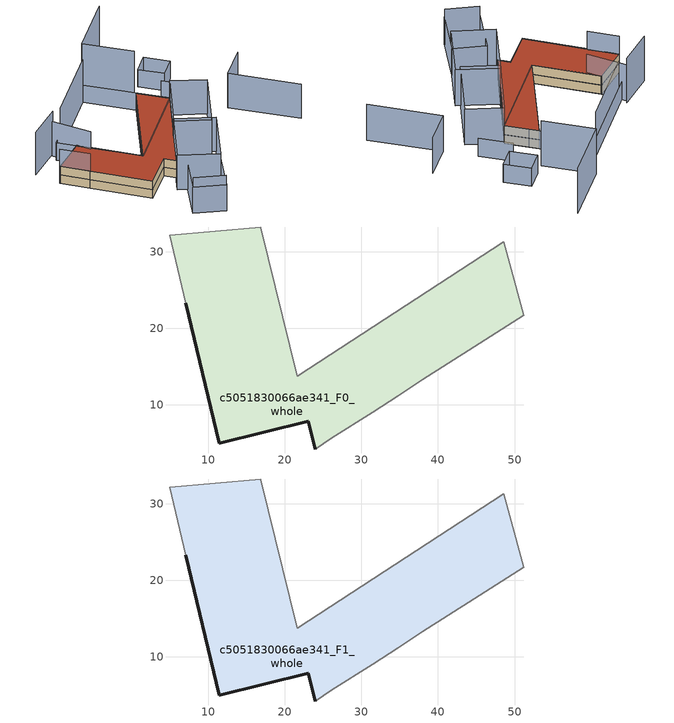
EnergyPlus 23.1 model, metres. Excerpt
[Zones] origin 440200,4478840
c5051830066ae341_F0_whole
 floor ground (EU_floor_Construction): 44.77,17.63 51.18,21.73 49.38,28.48 48.62,31.31 21.62,13.78 16.84,33.14 16.81,33.25 4.98,32.17 7.06,23.32 11.4,4.98 23.05,7.85 23.95,4.25 26.09,5.64 31.45,9.06 34.78,11.22 37.95,13.27 z0
 wall outside (EU_wall_Construction): 23.95,4.25 23.05,7.85 11.4,4.98 7.06,23.32 z0:3
 wall adiabatic (EU_wall_Construction): 7.06,23.32 4.98,32.17 16.81,33.25 16.84,33.14 21.62,13.78 48.62,31.31 49.38,28.48 51.18,21.73 44.77,17.63 37.95,13.27 34.78,11.22 31.45,9.06 26.09,5.64 23.95,4.25 z0:3
c5051830066ae341_F1_whole
 floor to c5051830066ae341_F0_whole (EU_floor_Construction): 44.77,17.63 51.18,21.73 49.38,28.48 48.62,31.31 21.62,13.78 16.84,33.14 16.81,33.25 4.98,32.17 7.06,23.32 11.4,4.98 23.05,7.85 23.95,4.25 26.09,5.64 31.45,9.06 34.78,11.22 37.95,13.27 z3
 wall outside (EU_wall_Construction): 23.95,4.25 23.05,7.85 11.4,4.98 7.06,23.32 z3:6
 wall adiabatic (EU_wall_Construction): 7.06,23.32 4.98,32.17 16.81,33.25 16.84,33.14 21.62,13.78 48.62,31.31 49.38,28.48 51.18,21.73 44.77,17.63 37.95,13.27 34.78,11.22 31.45,9.06 26.09,5.64 23.95,4.25 z3:6
 roof outside (EU_roof_Construction): 48.62,31.31 49.38,28.48 51.18,21.73 44.77,17.63 37.95,13.27 34.78,11.22 31.45,9.06 26.09,5.64 23.95,4.25 23.05,7.85 11.4,4.98 7.06,23.32 4.98,32.17 16.81,33.25 16.84,33.14 21.62,13.78 z6
shading: 10.98,-8.68 17.01,-16.37 / 68.38,-12.27 62.82,8.87 / 62.82,8.87 73.62,11.71 / 4.98,32.17 7.3,23.38 / 16.22,41.28 17.15,28.71 / 18.82,0.91 34.74,11.27 / 34.74,11.27 41.6,0.75 / 41.6,0.75 25.67,-9.62 / 25.67,-9.62 18.82,0.91 / 33.69,10.54 51.18,21.74 / 51.18,21.74 57.11,12.48 / 57.11,12.48 39.61,1.28 / 39.61,1.28 33.69,10.54 z0:12; 10.6,-8.86 23.27,0.54 / 23.27,0.54 29.15,-7.38 / 29.15,-7.38 16.48,-16.79 / 16.48,-16.79 10.6,-8.86 z0:9; 60.14,18.53 57.62,28.09 / 14.91,39.02 44.5,46.89 / 44.5,46.89 51.21,21.64 / 51.21,21.64 21.62,13.78 / 21.62,13.78 14.91,39.02 / 65.66,38.55 67.74,30.74 / 67.74,30.74 61.5,29.07 / 61.5,29.07 59.41,36.89 / 59.41,36.89 65.66,38.55 z0:6; 55.6,35.87 51.61,51.09 / 51.61,51.09 70.9,56.14 / 44.5,46.88 19.52,40.22 / 17.22,41.35 5.37,40.34 z0:15
[Building]
EU S2 Campaign: North Axis=0; Terrain=City; Solar Distribution=FullExterior
[Site:Location]
Madrid: Latitude=40.5; Longitude=-3.5; Time Zone=1; Elevation=609
[SizingPeriod:WeatherFileDays]
AnnualSizingPeriod: Begin Month=1; Begin Day of Month=1; End Month=12; End Day of Month=31; Day of Week for Start Day=Monday; Use Weather File Daylight Saving Period=No; Use Weather File Rain and Snow Indicators=No
[MATERIAL]
EU_InternalMass_Material: Roughness=MediumRough; Thickness=0.1; Conductivity=1; Density=1800; Specific Heat=900; Thermal Absorptance=0.9; Solar Absorptance=0.7; Visible Absorptance=0.7
[MATERIAL:NOMASS] Roughness=MediumRough; Thermal Absorptance=0.9; Solar Absorptance=0.7; Visible Absorptance=0.7
Name | Thermal Resistance
EU_wall_NoMass | 0.459673
EU_roof_NoMass | 0.495815
EU_floor_NoMass | 0.788942
[CONSTRUCTION]
EU_wall_Construction: EU_wall_NoMass
EU_roof_Construction: EU_roof_NoMass
EU_floor_Construction: EU_floor_NoMass
EU_InternalMass_Construction: EU_InternalMass_Material
[ZONE] Type=1; Multiplier=1; Ceiling Height=autocalculate; Volume=1870.36; Floor Area=autocalculate; Part of Total Floor Area=Yes
c5051830066ae341_F0_whole; c5051830066ae341_F1_whole
[INTERNALMASS] Construction=EU_InternalMass_Construction; Surface Area=623.443
Name | Zone or ZoneList
c5051830066ae341_F0_whole_EU_InternalMass | c5051830066ae341_F0_whole
c5051830066ae341_F1_whole_EU_InternalMass | c5051830066ae341_F1_whole
[OTHEREQUIPMENT] Fuel Type=Electricity; Design Level Calculation Method=Watts/Area; Power per Zone Floor Area=1; Fraction Latent=0; Fraction Radiant=0; Fraction Lost=0; Carbon Dioxide Generation Rate=0; EndUse Subcategory=EU_Step8_InternalGains
Name | Zone or ZoneList or Space or SpaceList | Schedule
EU_Step8_InternalGain_c5051830066ae341_F0_whole_f000 | c5051830066ae341_F0_whole | EU_Step8_GainSchedule_c5051830066ae341_F0_whole_f000
EU_Step8_InternalGain_c5051830066ae341_F1_whole_f000 | c5051830066ae341_F1_whole | EU_Step8_GainSchedule_c5051830066ae341_F1_whole_f000
[ZONEVENTILATION:DESIGNFLOWRATE] Schedule=EU_AlwaysOn; Design Flow Rate Calculation Method=AirChanges/Hour; Air Changes per Hour=0.719161; Ventilation Type=Natural; Fan Pressure Rise=0; Fan Total Efficiency=1; Constant Term Coefficient=1; Temperature Term Coefficient=0; Velocity Term Coefficient=0; Velocity Squared Term Coefficient=0; Minimum Indoor Temperature=-100; Maximum Indoor Temperature=100; Delta Temperature=-100; Minimum Outdoor Temperature=-100; Maximum Outdoor Temperature=100; Maximum Wind Speed=40
Name | Zone or ZoneList or Space or SpaceList
EU_ConstantAir_c5051830066ae341_F0_whole | c5051830066ae341_F0_whole
EU_ConstantAir_c5051830066ae341_F1_whole | c5051830066ae341_F1_whole
[HVACTEMPLATE:THERMOSTAT] Constant Heating Setpoint=20; Constant Cooling Setpoint=50
EU_HeatOnly_c5051830066ae341_F0_whole; EU_HeatOnly_c5051830066ae341_F1_whole
[HVACTEMPLATE:ZONE:IDEALLOADSAIRSYSTEM] System Availability Schedule=EU_AlwaysOn; Maximum Heating Supply Air Temperature=50; Minimum Cooling Supply Air Temperature=13; Maximum Heating Supply Air Humidity Ratio=0.0156; Minimum Cooling Supply Air Humidity Ratio=0.0077; Heating Limit=NoLimit; Cooling Limit=NoLimit; Heating Availability Schedule=EU_AlwaysOn; Cooling Availability Schedule=EU_CoolingOff; Dehumidification Control Type=ConstantSensibleHeatRatio; Cooling Sensible Heat Ratio=0.7; Dehumidification Setpoint=60; Humidification Control Type=None; Humidification Setpoint=30; Outdoor Air Method=None; Outdoor Air Flow Rate per Person=0.00944; Outdoor Air Flow Rate per Zone Floor Area=0; Outdoor Air Flow Rate per Zone=0; Demand Controlled Ventilation Type=None; Outdoor Air Economizer Type=NoEconomizer; Heat Recovery Type=None; Sensible Heat Recovery Effectiveness=0.7; Latent Heat Recovery Effectiveness=0.65
Name | Template Thermostat
c5051830066ae341_F0_whole | EU_HeatOnly_c5051830066ae341_F0_whole
c5051830066ae341_F1_whole | EU_HeatOnly_c5051830066ae341_F1_whole
[SIZING:ZONE] Zone Cooling Design Supply Air Temperature Input Method=SupplyAirTemperature; Zone Cooling Design Supply Air Temperature=13; Zone Heating Design Supply Air Temperature Input Method=SupplyAirTemperature; Zone Heating Design Supply Air Temperature=50; Zone Cooling Design Supply Air Humidity Ratio=0.008; Zone Heating Design Supply Air Humidity Ratio=0.008; Cooling Design Air Flow Method=DesignDay; Cooling Design Air Flow Rate=0; Cooling Minimum Air Flow per Zone Floor Area=0.000762; Cooling Minimum Air Flow=0; Cooling Minimum Air Flow Fraction=0.2; Heating Design Air Flow Method=DesignDay; Heating Design Air Flow Rate=0; Heating Maximum Air Flow per Zone Floor Area=0.002032; Heating Maximum Air Flow=0.141576; Heating Maximum Air Flow Fraction=0.3; Account for Dedicated Outdoor Air System=No; Dedicated Outdoor Air System Control Strategy=NeutralSupplyAir; Dedicated Outdoor Air Low Setpoint Temperature for Design=autosize; Dedicated Outdoor Air High Setpoint Temperature for Design=autosize; Zone Load Sizing Method=Sensible Load Only No Latent Load; Zone Latent Cooling Design Supply Air Humidity Ratio Input Method=HumidityRatioDifference; Zone Cooling Design Supply Air Humidity Ratio Difference=0.005; Zone Latent Heating Design Supply Air Humidity Ratio Input Method=HumidityRatioDifference; Zone Humidification Design Supply Air Humidity Ratio Difference=0.005
c5051830066ae341_F0_whole; c5051830066ae341_F1_whole
[SCHEDULE:CONSTANT]
Name | Hourly Value
EU_AlwaysOn | 1
EU_CoolingOff | 0
[SCHEDULE:FILE] Column Number=1; Rows to Skip at Top=0; Number of Hours of Data=8760; Column Separator=Comma; Interpolate to Timestep=No; Minutes per Item=60; Adjust Schedule for Daylight Savings=Yes
Name | File
EU_Step8_GainSchedule_c5051830066ae341_F0_whole_f000 | ../../schedules/c5051830066ae341/c5051830066ae341_F0_whole_f000_gain.csv
EU_Step8_GainSchedule_c5051830066ae341_F1_whole_f000 | ../../schedules/c5051830066ae341/c5051830066ae341_F1_whole_f000_gain.csv
